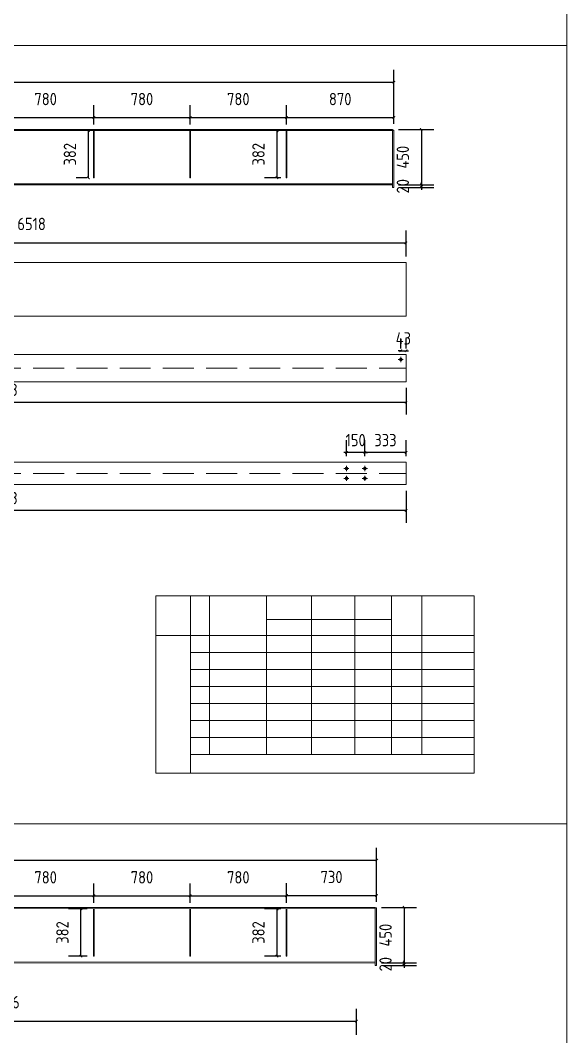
# Model space of a CAD drawing. Extents: x 485428 to 797698, y 56414 to 211814.
# Drawn here: x 793274 to 797698, y 134492 to 142719 of the extents above; entities that cross this region are included whole.
import ezdxf

# ---------------------------------------------------------------- set-up
doc = ezdxf.new("R2010")
doc.units = 0
doc.header["$LTSCALE"] = 1000
doc.header["$MEASUREMENT"] = 0
doc.linetypes.add('DASH', pattern=[0.35, 0.25, -0.1])
doc.layers.add('钢架', color=7, linetype='Continuous', lineweight=25)
doc.styles.get("Standard").update_dxf_attribs({"font": 'gbenor.shx', "bigfont": 'gbcbig.shx'})
doc.dimstyles.get("Standard").update_dxf_attribs({"dimscale": 100, "dimtxt": 2, "dimasz": 0.4, "dimexe": 0.5, "dimexo": 1, "dimgap": 0.5, "dimtad": 1, "dimdec": 0, "dimzin": 0, "dimdsep": 46, "dimtxsty": 'Standard', "dimblk": 'ARCHTICK', "dimcen": 0.09, "dimadec": 0, "dimazin": 0, "dimtfac": 1, "dimtdec": 0, "dimtix": 1, "dimtmove": 2, "dimatfit": 3, "dimfxl": 1, "dimtolj": 1, "dimtzin": 0, "dimarcsym": 0})

# ---------------------------------------------------------------- blocks, each defined once
blk = doc.blocks.new('_ArchTick')
at = {"color": 0, "linetype": 'ByBlock', "const_width": 0.4}
blk.add_lwpolyline([(-0.5, -0.5), (0.5, 0.5)], dxfattribs=at)
blk = doc.blocks.new('*D2917')
at = {"color": 3, "lineweight": -2}
for p, q in [((793089.3, 141876), (793089.3, 142031.5)), ((793869.3, 141876), (793869.3, 142031.5)), ((793089.3, 141931.5), (793869.3, 141931.5))]:
    blk.add_line(p, q, dxfattribs=at)
at = {"layer": 'Defpoints', "color": 0}
for p in [(793869.3, 141931.5), (793089.3, 141826), (793869.3, 141826)]:
    blk.add_point(p, dxfattribs=at)
at = {"color": 3, "lineweight": -2, "xscale": 20, "yscale": 20, "zscale": 20, "rotation": 180}
blk.add_blockref('_ArchTick', (793089.3, 141931.5), dxfattribs=at)
at = {"color": 3, "lineweight": -2, "xscale": 20, "yscale": 20, "zscale": 20}
blk.add_blockref('_ArchTick', (793869.3, 141931.5), dxfattribs=at)
at = {"color": 0, "lineweight": 15, "insert": (793479.3, 142081.5), "char_height": 100, "attachment_point": 5}
blk.add_mtext('\\A1;780', dxfattribs=at)
blk = doc.blocks.new('*D2918')
at = {"color": 3, "lineweight": -2}
for p, q in [((793869.3, 141876), (793869.3, 142031.5)), ((794649.3, 141876), (794649.3, 142031.5)), ((793869.3, 141931.5), (794649.3, 141931.5))]:
    blk.add_line(p, q, dxfattribs=at)
at = {"layer": 'Defpoints', "color": 0}
for p in [(794649.3, 141931.5), (793869.3, 141826), (794649.3, 141826)]:
    blk.add_point(p, dxfattribs=at)
at = {"color": 3, "lineweight": -2, "xscale": 20, "yscale": 20, "zscale": 20, "rotation": 180}
blk.add_blockref('_ArchTick', (793869.3, 141931.5), dxfattribs=at)
at = {"color": 3, "lineweight": -2, "xscale": 20, "yscale": 20, "zscale": 20}
blk.add_blockref('_ArchTick', (794649.3, 141931.5), dxfattribs=at)
at = {"color": 0, "lineweight": 15, "insert": (794259.3, 142081.5), "char_height": 100, "attachment_point": 5}
blk.add_mtext('\\A1;780', dxfattribs=at)
blk = doc.blocks.new('*D2919')
at = {"color": 3, "lineweight": -2}
for p, q in [((794649.3, 141876), (794649.3, 142031.5)), ((795429.3, 141876), (795429.3, 142031.5)), ((794649.3, 141931.5), (795429.3, 141931.5))]:
    blk.add_line(p, q, dxfattribs=at)
at = {"layer": 'Defpoints', "color": 0}
for p in [(795429.3, 141931.5), (794649.3, 141826), (795429.3, 141826)]:
    blk.add_point(p, dxfattribs=at)
at = {"color": 3, "lineweight": -2, "xscale": 20, "yscale": 20, "zscale": 20, "rotation": 180}
blk.add_blockref('_ArchTick', (794649.3, 141931.5), dxfattribs=at)
at = {"color": 3, "lineweight": -2, "xscale": 20, "yscale": 20, "zscale": 20}
blk.add_blockref('_ArchTick', (795429.3, 141931.5), dxfattribs=at)
at = {"color": 0, "lineweight": 15, "insert": (795039.3, 142081.5), "char_height": 100, "attachment_point": 5}
blk.add_mtext('\\A1;780', dxfattribs=at)
blk = doc.blocks.new('*D2920')
at = {"color": 3, "lineweight": -2}
for p, q in [((795429.3, 141876), (795429.3, 142031.5)), ((796299.3, 141881), (796299.3, 142031.5)), ((795429.3, 141931.5), (796299.3, 141931.5))]:
    blk.add_line(p, q, dxfattribs=at)
at = {"layer": 'Defpoints', "color": 0}
for p in [(796299.3, 141931.5), (795429.3, 141826), (796299.3, 141831)]:
    blk.add_point(p, dxfattribs=at)
at = {"color": 3, "lineweight": -2, "xscale": 20, "yscale": 20, "zscale": 20, "rotation": 180}
blk.add_blockref('_ArchTick', (795429.3, 141931.5), dxfattribs=at)
at = {"color": 3, "lineweight": -2, "xscale": 20, "yscale": 20, "zscale": 20}
blk.add_blockref('_ArchTick', (796299.3, 141931.5), dxfattribs=at)
at = {"color": 0, "lineweight": 15, "insert": (795864.3, 142081.5), "char_height": 100, "attachment_point": 5}
blk.add_mtext('\\A1;870', dxfattribs=at)
blk = doc.blocks.new('*D2922')
at = {"color": 3, "lineweight": -2}
for p, q in [((795382.3, 141826), (795252.3, 141826)), ((795352.3, 141826), (795352.3, 141444)), ((795382.3, 141444), (795252.3, 141444))]:
    blk.add_line(p, q, dxfattribs=at)
at = {"layer": 'Defpoints', "color": 0}
for p in [(795432.3, 141826), (795352.3, 141444), (795432.3, 141444)]:
    blk.add_point(p, dxfattribs=at)
at = {"color": 3, "lineweight": -2, "xscale": 20, "yscale": 20, "zscale": 20}
for p, rotation in [((795352.3, 141826), 90), ((795352.3, 141444), 270)]:
    blk.add_blockref('_ArchTick', p, dxfattribs=dict(at, rotation=rotation))
at = {"color": 0, "lineweight": 15, "insert": (795202.3, 141635), "char_height": 100, "attachment_point": 5, "rotation": 90}
blk.add_mtext('\\A1;382', dxfattribs=at)
blk = doc.blocks.new('*D2884')
at = {"color": 3, "lineweight": -2}
for p, q in [((789769.3, 141886), (789769.3, 142318.3)), ((796299.3, 141881), (796299.3, 142318.3)), ((789769.3, 142218.3), (796299.3, 142218.3))]:
    blk.add_line(p, q, dxfattribs=at)
at = {"layer": 'Defpoints', "color": 0}
for p in [(796299.3, 142218.3), (789769.3, 141836), (796299.3, 141831)]:
    blk.add_point(p, dxfattribs=at)
at = {"color": 3, "lineweight": -2, "xscale": 20, "yscale": 20, "zscale": 20, "rotation": 180}
blk.add_blockref('_ArchTick', (789769.3, 142218.3), dxfattribs=at)
at = {"color": 3, "lineweight": -2, "xscale": 20, "yscale": 20, "zscale": 20}
blk.add_blockref('_ArchTick', (796299.3, 142218.3), dxfattribs=at)
at = {"color": 0, "lineweight": 15, "insert": (793034.3, 142368.3), "char_height": 100, "attachment_point": 5}
blk.add_mtext('\\A1;6530', dxfattribs=at)
blk = doc.blocks.new('*D2898')
at = {"color": 3, "lineweight": -2}
for p, q in [((789879.3, 140807.4), (789879.3, 141017.1)), ((796397.3, 140807.4), (796397.3, 141017.1)), ((789879.3, 140917.1), (796397.3, 140917.1))]:
    blk.add_line(p, q, dxfattribs=at)
at = {"layer": 'Defpoints', "color": 0}
for p in [(796397.3, 140917.1), (789879.3, 140757.4), (796397.3, 140757.4)]:
    blk.add_point(p, dxfattribs=at)
at = {"color": 3, "lineweight": -2, "xscale": 20, "yscale": 20, "zscale": 20, "rotation": 180}
blk.add_blockref('_ArchTick', (789879.3, 140917.1), dxfattribs=at)
at = {"color": 3, "lineweight": -2, "xscale": 20, "yscale": 20, "zscale": 20}
blk.add_blockref('_ArchTick', (796397.3, 140917.1), dxfattribs=at)
at = {"color": 0, "lineweight": 15, "insert": (793138.3, 141070.4), "char_height": 100, "attachment_point": 5}
blk.add_mtext('\\A1;腹板、翼板 6518', dxfattribs=at)
blk = doc.blocks.new('*D2908')
at = {"color": 3, "lineweight": -2}
for p, q in [((796354.3, 140063.4), (796354.3, 140144.1)), ((796397.3, 140063.4), (796397.3, 140144.1)), ((796354.3, 140044.1), (796334.3, 140044.1)), ((796354.3, 140044.1), (796397.3, 140044.1)), ((796397.3, 140044.1), (796417.3, 140044.1))]:
    blk.add_line(p, q, dxfattribs=at)
at = {"layer": 'Defpoints', "color": 0}
for p in [(796397.3, 140044.1), (796354.3, 140013.4), (796397.3, 140013.4)]:
    blk.add_point(p, dxfattribs=at)
at = {"color": 3, "lineweight": -2, "xscale": 20, "yscale": 20, "zscale": 20}
blk.add_blockref('_ArchTick', (796354.3, 140044.1), dxfattribs=at)
at = {"color": 3, "lineweight": -2, "xscale": 20, "yscale": 20, "zscale": 20, "rotation": 180}
blk.add_blockref('_ArchTick', (796397.3, 140044.1), dxfattribs=at)
at = {"color": 0, "lineweight": 15, "insert": (796375.8, 140144.1), "char_height": 100, "attachment_point": 5}
blk.add_mtext('\\A1;43', dxfattribs=at)
blk = doc.blocks.new('*D2909')
at = {"color": 3, "lineweight": -2}
for p, q in [((789879.3, 139743.4), (789879.3, 139527.7)), ((796397.3, 139743.4), (796397.3, 139527.7)), ((789879.3, 139627.7), (796397.3, 139627.7))]:
    blk.add_line(p, q, dxfattribs=at)
at = {"layer": 'Defpoints', "color": 0}
for p in [(789879.3, 139793.4), (796397.3, 139793.4), (796397.3, 139627.7)]:
    blk.add_point(p, dxfattribs=at)
at = {"color": 3, "lineweight": -2, "xscale": 20, "yscale": 20, "zscale": 20, "rotation": 180}
blk.add_blockref('_ArchTick', (789879.3, 139627.7), dxfattribs=at)
at = {"color": 3, "lineweight": -2, "xscale": 20, "yscale": 20, "zscale": 20}
blk.add_blockref('_ArchTick', (796397.3, 139627.7), dxfattribs=at)
at = {"color": 0, "lineweight": 15, "insert": (793138.3, 139727.7), "char_height": 100, "attachment_point": 5}
blk.add_mtext('\\A1;6518', dxfattribs=at)
blk = doc.blocks.new('*D2910')
at = {"color": 3, "lineweight": -2}
for p, q in [((796064.3, 139191.2), (796064.3, 139320.7)), ((796397.3, 139191.2), (796397.3, 139320.7)), ((796397.3, 139220.7), (796064.3, 139220.7))]:
    blk.add_line(p, q, dxfattribs=at)
at = {"layer": 'Defpoints', "color": 0}
for p in [(796064.3, 139220.7), (796064.3, 139141.2), (796397.3, 139141.2)]:
    blk.add_point(p, dxfattribs=at)
at = {"color": 3, "lineweight": -2, "xscale": 20, "yscale": 20, "zscale": 20, "rotation": 180}
blk.add_blockref('_ArchTick', (796064.3, 139220.7), dxfattribs=at)
at = {"color": 3, "lineweight": -2, "xscale": 20, "yscale": 20, "zscale": 20}
blk.add_blockref('_ArchTick', (796397.3, 139220.7), dxfattribs=at)
at = {"color": 0, "lineweight": 15, "insert": (796230.8, 139320.7), "char_height": 100, "attachment_point": 5}
blk.add_mtext('\\A1;333', dxfattribs=at)
blk = doc.blocks.new('*D2892')
at = {"color": 3, "lineweight": -2}
for p, q in [((795914.3, 139191.2), (795914.3, 139320.7)), ((796064.3, 139191.2), (796064.3, 139320.7)), ((795914.3, 139220.7), (795894.3, 139220.7)), ((796064.3, 139220.7), (795914.3, 139220.7)), ((796064.3, 139220.7), (796084.3, 139220.7))]:
    blk.add_line(p, q, dxfattribs=at)
at = {"layer": 'Defpoints', "color": 0}
for p in [(795914.3, 139220.7), (795914.3, 139141.2), (796064.3, 139141.2)]:
    blk.add_point(p, dxfattribs=at)
at = {"color": 3, "lineweight": -2, "xscale": 20, "yscale": 20, "zscale": 20}
blk.add_blockref('_ArchTick', (795914.3, 139220.7), dxfattribs=at)
at = {"color": 3, "lineweight": -2, "xscale": 20, "yscale": 20, "zscale": 20, "rotation": 180}
blk.add_blockref('_ArchTick', (796064.3, 139220.7), dxfattribs=at)
at = {"color": 0, "lineweight": 15, "insert": (795989.3, 139320.7), "char_height": 100, "attachment_point": 5}
blk.add_mtext('\\A1;150', dxfattribs=at)
blk = doc.blocks.new('*D2911')
at = {"color": 3, "lineweight": -2}
for p, q in [((789879.3, 138911.2), (789879.3, 138651.4)), ((796397.3, 138911.2), (796397.3, 138651.4)), ((796397.3, 138751.4), (789879.3, 138751.4))]:
    blk.add_line(p, q, dxfattribs=at)
at = {"layer": 'Defpoints', "color": 0}
for p in [(789879.3, 138961.2), (796397.3, 138961.2), (789879.3, 138751.4)]:
    blk.add_point(p, dxfattribs=at)
at = {"color": 3, "lineweight": -2, "xscale": 20, "yscale": 20, "zscale": 20, "rotation": 180}
blk.add_blockref('_ArchTick', (789879.3, 138751.4), dxfattribs=at)
at = {"color": 3, "lineweight": -2, "xscale": 20, "yscale": 20, "zscale": 20}
blk.add_blockref('_ArchTick', (796397.3, 138751.4), dxfattribs=at)
at = {"color": 0, "lineweight": 15, "insert": (793138.3, 138851.4), "char_height": 100, "attachment_point": 5}
blk.add_mtext('\\A1;6518', dxfattribs=at)
blk = doc.blocks.new('*D2932')
at = {"color": 3, "lineweight": -2}
for p, q in [((793089.3, 135576), (793089.3, 135731.5)), ((793869.3, 135576), (793869.3, 135731.5)), ((793089.3, 135631.5), (793869.3, 135631.5))]:
    blk.add_line(p, q, dxfattribs=at)
at = {"layer": 'Defpoints', "color": 0}
for p in [(793869.3, 135631.5), (793089.3, 135526), (793869.3, 135526)]:
    blk.add_point(p, dxfattribs=at)
at = {"color": 3, "lineweight": -2, "xscale": 20, "yscale": 20, "zscale": 20, "rotation": 180}
blk.add_blockref('_ArchTick', (793089.3, 135631.5), dxfattribs=at)
at = {"color": 3, "lineweight": -2, "xscale": 20, "yscale": 20, "zscale": 20}
blk.add_blockref('_ArchTick', (793869.3, 135631.5), dxfattribs=at)
at = {"color": 0, "lineweight": 15, "insert": (793479.3, 135781.5), "char_height": 100, "attachment_point": 5}
blk.add_mtext('\\A1;780', dxfattribs=at)
blk = doc.blocks.new('*D2933')
at = {"color": 3, "lineweight": -2}
for p, q in [((793869.3, 135576), (793869.3, 135731.5)), ((794649.3, 135576), (794649.3, 135731.5)), ((793869.3, 135631.5), (794649.3, 135631.5))]:
    blk.add_line(p, q, dxfattribs=at)
at = {"layer": 'Defpoints', "color": 0}
for p in [(794649.3, 135631.5), (793869.3, 135526), (794649.3, 135526)]:
    blk.add_point(p, dxfattribs=at)
at = {"color": 3, "lineweight": -2, "xscale": 20, "yscale": 20, "zscale": 20, "rotation": 180}
blk.add_blockref('_ArchTick', (793869.3, 135631.5), dxfattribs=at)
at = {"color": 3, "lineweight": -2, "xscale": 20, "yscale": 20, "zscale": 20}
blk.add_blockref('_ArchTick', (794649.3, 135631.5), dxfattribs=at)
at = {"color": 0, "lineweight": 15, "insert": (794259.3, 135781.5), "char_height": 100, "attachment_point": 5}
blk.add_mtext('\\A1;780', dxfattribs=at)
blk = doc.blocks.new('*D2934')
at = {"color": 3, "lineweight": -2}
for p, q in [((794649.3, 135576), (794649.3, 135731.5)), ((795429.3, 135576), (795429.3, 135731.5)), ((794649.3, 135631.5), (795429.3, 135631.5))]:
    blk.add_line(p, q, dxfattribs=at)
at = {"layer": 'Defpoints', "color": 0}
for p in [(795429.3, 135631.5), (794649.3, 135526), (795429.3, 135526)]:
    blk.add_point(p, dxfattribs=at)
at = {"color": 3, "lineweight": -2, "xscale": 20, "yscale": 20, "zscale": 20, "rotation": 180}
blk.add_blockref('_ArchTick', (794649.3, 135631.5), dxfattribs=at)
at = {"color": 3, "lineweight": -2, "xscale": 20, "yscale": 20, "zscale": 20}
blk.add_blockref('_ArchTick', (795429.3, 135631.5), dxfattribs=at)
at = {"color": 0, "lineweight": 15, "insert": (795039.3, 135781.5), "char_height": 100, "attachment_point": 5}
blk.add_mtext('\\A1;780', dxfattribs=at)
blk = doc.blocks.new('*D2935')
at = {"color": 3, "lineweight": -2}
for p, q in [((795429.3, 135576), (795429.3, 135734.1)), ((796159.4, 135583.6), (796159.4, 135734.1)), ((795429.3, 135634.1), (796159.4, 135634.1))]:
    blk.add_line(p, q, dxfattribs=at)
at = {"layer": 'Defpoints', "color": 0}
for p in [(796159.4, 135634.1), (795429.3, 135526), (796159.4, 135533.6)]:
    blk.add_point(p, dxfattribs=at)
at = {"color": 3, "lineweight": -2, "xscale": 20, "yscale": 20, "zscale": 20, "rotation": 180}
blk.add_blockref('_ArchTick', (795429.3, 135634.1), dxfattribs=at)
at = {"color": 3, "lineweight": -2, "xscale": 20, "yscale": 20, "zscale": 20}
blk.add_blockref('_ArchTick', (796159.4, 135634.1), dxfattribs=at)
at = {"color": 0, "lineweight": 15, "insert": (795794.3, 135784.1), "char_height": 100, "attachment_point": 5}
blk.add_mtext('\\A1;730', dxfattribs=at)
blk = doc.blocks.new('*D2937')
at = {"color": 3, "lineweight": -2}
for p, q in [((795382.3, 135526), (795252.3, 135526)), ((795352.3, 135526), (795352.3, 135144)), ((795382.3, 135144), (795252.3, 135144))]:
    blk.add_line(p, q, dxfattribs=at)
at = {"layer": 'Defpoints', "color": 0}
for p in [(795432.3, 135526), (795352.3, 135144), (795432.3, 135144)]:
    blk.add_point(p, dxfattribs=at)
at = {"color": 3, "lineweight": -2, "xscale": 20, "yscale": 20, "zscale": 20}
for p, rotation in [((795352.3, 135526), 90), ((795352.3, 135144), 270)]:
    blk.add_blockref('_ArchTick', p, dxfattribs=dict(at, rotation=rotation))
at = {"color": 0, "lineweight": 15, "insert": (795202.3, 135335), "char_height": 100, "attachment_point": 5, "rotation": 90}
blk.add_mtext('\\A1;382', dxfattribs=at)
blk = doc.blocks.new('*D2923')
at = {"color": 3, "lineweight": -2}
for p, q in [((790019.3, 135581), (790019.3, 136020.9)), ((796159.4, 135583.6), (796159.4, 136020.9)), ((790019.3, 135920.9), (796159.4, 135920.9))]:
    blk.add_line(p, q, dxfattribs=at)
at = {"layer": 'Defpoints', "color": 0}
for p in [(796159.4, 135920.9), (790019.3, 135531), (796159.4, 135533.6)]:
    blk.add_point(p, dxfattribs=at)
at = {"color": 3, "lineweight": -2, "xscale": 20, "yscale": 20, "zscale": 20, "rotation": 180}
blk.add_blockref('_ArchTick', (790019.3, 135920.9), dxfattribs=at)
at = {"color": 3, "lineweight": -2, "xscale": 20, "yscale": 20, "zscale": 20}
blk.add_blockref('_ArchTick', (796159.4, 135920.9), dxfattribs=at)
at = {"color": 0, "lineweight": 15, "insert": (793089.3, 136070.9), "char_height": 100, "attachment_point": 5}
blk.add_mtext('\\A1;6140', dxfattribs=at)
blk = doc.blocks.new('*D2943')
at = {"color": 3, "lineweight": -2}
for p, q in [((789879.3, 134507.4), (789879.3, 134717.1)), ((795995.3, 134507.4), (795995.3, 134717.1)), ((789879.3, 134617.1), (795995.3, 134617.1))]:
    blk.add_line(p, q, dxfattribs=at)
at = {"layer": 'Defpoints', "color": 0}
for p in [(795995.3, 134617.1), (789879.3, 134457.4), (795995.3, 134457.4)]:
    blk.add_point(p, dxfattribs=at)
at = {"color": 3, "lineweight": -2, "xscale": 20, "yscale": 20, "zscale": 20, "rotation": 180}
blk.add_blockref('_ArchTick', (789879.3, 134617.1), dxfattribs=at)
at = {"color": 3, "lineweight": -2, "xscale": 20, "yscale": 20, "zscale": 20}
blk.add_blockref('_ArchTick', (795995.3, 134617.1), dxfattribs=at)
at = {"color": 0, "lineweight": 15, "insert": (792937.3, 134770.4), "char_height": 100, "attachment_point": 5}
blk.add_mtext('\\A1;腹板、翼板 6116', dxfattribs=at)
blk = doc.blocks.new('*D3022')
at = {"color": 3, "lineweight": -2}
for p, q in [((796337.3, 141836), (796621.4, 141836)), ((796521.4, 141836), (796521.4, 141386)), ((796337.3, 141386), (796621.4, 141386))]:
    blk.add_line(p, q, dxfattribs=at)
at = {"layer": 'Defpoints', "color": 0}
for p in [(796287.3, 141836), (796287.3, 141386), (796521.4, 141386)]:
    blk.add_point(p, dxfattribs=at)
at = {"color": 3, "lineweight": -2, "xscale": 20, "yscale": 20, "zscale": 20}
for p, rotation in [((796521.4, 141836), 90), ((796521.4, 141386), 270)]:
    blk.add_blockref('_ArchTick', p, dxfattribs=dict(at, rotation=rotation))
at = {"color": 0, "lineweight": 15, "insert": (796371.4, 141611), "char_height": 100, "attachment_point": 5, "rotation": 90}
blk.add_mtext('\\A1;450', dxfattribs=at)
blk = doc.blocks.new('*D3023')
at = {"color": 3, "lineweight": -2}
for p, q in [((796337.3, 141386), (796621.4, 141386)), ((796349.3, 141366), (796621.4, 141366)), ((796521.4, 141386), (796521.4, 141406)), ((796521.4, 141386), (796521.4, 141366)), ((796521.4, 141366), (796521.4, 141346))]:
    blk.add_line(p, q, dxfattribs=at)
at = {"layer": 'Defpoints', "color": 0}
for p in [(796287.3, 141386), (796299.3, 141366), (796521.4, 141366)]:
    blk.add_point(p, dxfattribs=at)
at = {"color": 3, "lineweight": -2, "xscale": 20, "yscale": 20, "zscale": 20}
for p, rotation in [((796521.4, 141386), 270), ((796521.4, 141366), 90)]:
    blk.add_blockref('_ArchTick', p, dxfattribs=dict(at, rotation=rotation))
at = {"color": 0, "lineweight": 15, "insert": (796371.4, 141376), "char_height": 100, "attachment_point": 5, "rotation": 90}
blk.add_mtext('\\A1;20', dxfattribs=at)
blk = doc.blocks.new('*D3024')
at = {"color": 3, "lineweight": -2}
for p, q in [((796197.4, 135538.6), (796481.4, 135538.6)), ((796381.4, 135538.6), (796381.4, 135088.6)), ((796197.4, 135088.6), (796481.4, 135088.6))]:
    blk.add_line(p, q, dxfattribs=at)
at = {"layer": 'Defpoints', "color": 0}
for p in [(796147.4, 135538.6), (796147.4, 135088.6), (796381.4, 135088.6)]:
    blk.add_point(p, dxfattribs=at)
at = {"color": 3, "lineweight": -2, "xscale": 20, "yscale": 20, "zscale": 20}
for p, rotation in [((796381.4, 135538.6), 90), ((796381.4, 135088.6), 270)]:
    blk.add_blockref('_ArchTick', p, dxfattribs=dict(at, rotation=rotation))
at = {"color": 0, "lineweight": 15, "insert": (796231.4, 135313.6), "char_height": 100, "attachment_point": 5, "rotation": 90}
blk.add_mtext('\\A1;450', dxfattribs=at)
blk = doc.blocks.new('*D3025')
at = {"color": 3, "lineweight": -2}
for p, q in [((796381.4, 135088.6), (796381.4, 135108.6)), ((796197.4, 135088.6), (796481.4, 135088.6)), ((796209.4, 135068.6), (796481.4, 135068.6)), ((796381.4, 135088.6), (796381.4, 135068.6)), ((796381.4, 135068.6), (796381.4, 135048.6))]:
    blk.add_line(p, q, dxfattribs=at)
at = {"layer": 'Defpoints', "color": 0}
for p in [(796147.4, 135088.6), (796159.4, 135068.6), (796381.4, 135068.6)]:
    blk.add_point(p, dxfattribs=at)
at = {"color": 3, "lineweight": -2, "xscale": 20, "yscale": 20, "zscale": 20}
for p, rotation in [((796381.4, 135088.6), 270), ((796381.4, 135068.6), 90)]:
    blk.add_blockref('_ArchTick', p, dxfattribs=dict(at, rotation=rotation))
at = {"color": 0, "lineweight": 15, "insert": (796231.4, 135078.6), "char_height": 100, "attachment_point": 5, "rotation": 90}
blk.add_mtext('\\A1;20', dxfattribs=at)
blk = doc.blocks.new('*D3276')
at = {"color": 3, "lineweight": -2}
for p, q in [((793816.3, 141826), (793725.5, 141826)), ((793825.5, 141444), (793825.5, 141826)), ((793816.3, 141444), (793725.5, 141444))]:
    blk.add_line(p, q, dxfattribs=at)
at = {"layer": 'Defpoints', "color": 0}
for p in [(793825.5, 141826), (793866.3, 141826), (793866.3, 141444)]:
    blk.add_point(p, dxfattribs=at)
at = {"color": 3, "lineweight": -2, "xscale": 20, "yscale": 20, "zscale": 20}
for p, rotation in [((793825.5, 141826), 90), ((793825.5, 141444), 270)]:
    blk.add_blockref('_ArchTick', p, dxfattribs=dict(at, rotation=rotation))
at = {"color": 0, "lineweight": 15, "insert": (793675.5, 141635), "char_height": 100, "attachment_point": 5, "rotation": 90}
blk.add_mtext('\\A1;382', dxfattribs=at)
blk = doc.blocks.new('*D3277')
at = {"color": 3, "lineweight": -2}
for p, q in [((793816.3, 135526), (793665.1, 135526)), ((793765.1, 135144), (793765.1, 135526)), ((793816.3, 135144), (793665.1, 135144))]:
    blk.add_line(p, q, dxfattribs=at)
at = {"layer": 'Defpoints', "color": 0}
for p in [(793765.1, 135526), (793866.3, 135526), (793866.3, 135144)]:
    blk.add_point(p, dxfattribs=at)
at = {"color": 3, "lineweight": -2, "xscale": 20, "yscale": 20, "zscale": 20}
for p, rotation in [((793765.1, 135526), 90), ((793765.1, 135144), 270)]:
    blk.add_blockref('_ArchTick', p, dxfattribs=dict(at, rotation=rotation))
at = {"color": 0, "lineweight": 15, "insert": (793615.1, 135335), "char_height": 100, "attachment_point": 5, "rotation": 90}
blk.add_mtext('\\A1;382', dxfattribs=at)

msp = doc.modelspace()

# ---------------------------------------------------------------- linework, layer by layer
at = {"lineweight": 15}
for p, q in [((789769.3, 141836), (796287.3, 141836)), ((789769.3, 141826), (796287.3, 141826)), ((793866.3, 141444), (793866.3, 141826)), ((793872.3, 141444), (793872.3, 141826)), ((794646.3, 141444), (794646.3, 141826)), ((794652.3, 141444), (794652.3, 141826)), ((795426.3, 141444), (795426.3, 141826)), ((795432.3, 141444), (795432.3, 141826)), ((796287.3, 141836), (796287.3, 141366)), ((796287.3, 141831), (796299.3, 141831)), ((796299.3, 141831), (796299.3, 141366)), ((793866.3, 141444), (793872.3, 141444)), ((794646.3, 141444), (794652.3, 141444)), ((795426.3, 141444), (795432.3, 141444)), ((796287.3, 141394), (789769.3, 141394)), ((796287.3, 141386), (789769.3, 141386)), ((796287.3, 141366), (796299.3, 141366)), ((789879.3, 140757.4), (796397.3, 140757.4)), ((796397.3, 140757.4), (796397.3, 140325.4)), ((796397.3, 140325.4), (789879.3, 140325.4)), ((789879.3, 140013.4), (796397.3, 140013.4)), ((796333.3, 139973.4), (796375.3, 139973.4)), ((796354.3, 139952.4), (796354.3, 139994.4)), ((796397.3, 140013.4), (796397.3, 139793.4)), ((796397.3, 139793.4), (789879.3, 139793.4)), ((789879.3, 139141.2), (796397.3, 139141.2)), ((796397.3, 139141.2), (796397.3, 138961.2)), ((795893.3, 139091.2), (795935.3, 139091.2)), ((795914.3, 139070.2), (795914.3, 139112.2)), ((796043.3, 139091.2), (796085.3, 139091.2)), ((796064.3, 139070.2), (796064.3, 139112.2)), ((796397.3, 138961.2), (789879.3, 138961.2)), ((795893.3, 139011.2), (795935.3, 139011.2)), ((795914.3, 138990.2), (795914.3, 139032.2)), ((796043.3, 139011.2), (796085.3, 139011.2)), ((796064.3, 138990.2), (796064.3, 139032.2)), ((795268.8, 137868), (795268.8, 138059.7)), ((795268.8, 138059.7), (795268.8, 136775.3)), ((795631, 138059.7), (795631, 136775.3)), ((796948.1, 138059.7), (796948.1, 136623.7)), ((790031.3, 135536), (796147.4, 135538.6)), ((790031.3, 135526), (796147.4, 135528.6)), ((793866.3, 135144), (793866.3, 135526)), ((793872.3, 135144), (793872.3, 135526)), ((794646.3, 135144), (794646.3, 135526)), ((794652.3, 135144), (794652.3, 135526)), ((795426.3, 135144), (795426.3, 135526)), ((795432.3, 135144), (795432.3, 135526)), ((796147.4, 135538.6), (796147.4, 135068.6)), ((796147.4, 135533.6), (796159.4, 135533.6)), ((796159.4, 135533.6), (796159.4, 135068.6)), ((796147.4, 135096.6), (790031.3, 135094)), ((793866.3, 135144), (793872.3, 135144)), ((794646.3, 135144), (794652.3, 135144)), ((795426.3, 135144), (795432.3, 135144)), ((796147.4, 135088.6), (790031.3, 135086)), ((796147.4, 135068.6), (796159.4, 135068.6))]:
    msp.add_line(p, q, dxfattribs=at)
at = {"color": 1, "lineweight": 15}
for p, q in [((793869.3, 141444), (793869.3, 141826)), ((794649.3, 141444), (794649.3, 141826)), ((795429.3, 141444), (795429.3, 141826)), ((794371.4, 138059.7), (794371.4, 136623.7)), ((794650.9, 136623.7), (794650.9, 138059.7)), ((793869.3, 135144), (793869.3, 135526)), ((794649.3, 135144), (794649.3, 135526)), ((795429.3, 135144), (795429.3, 135526))]:
    msp.add_line(p, q, dxfattribs=at)
at = {"color": 1, "linetype": 'DASH', "lineweight": 15}
for p, q in [((789879.3, 139903.4), (796397.3, 139903.4)), ((789879.3, 139051.2), (796397.3, 139051.2))]:
    msp.add_line(p, q, dxfattribs=at)
at = {"lineweight": 15}
for points in [[(788788.1, 148814.2), (797698.1, 148814.2), (797698.1, 142514.2), (788788.1, 142514.2)], [(788788.1, 142514.2), (797698.1, 142514.2), (797698.1, 136214.2), (788788.1, 136214.2)], [(788788.1, 136214.2), (797698.1, 136214.2), (797698.1, 129914.2), (788788.1, 129914.2)]]:
    msp.add_lwpolyline(points, close=True, dxfattribs=at)
for centre in [(796354.3, 139973.4), (795914.3, 139091.2), (796064.3, 139091.2), (795914.3, 139011.2), (796064.3, 139011.2)]:
    msp.add_circle(centre, 11, dxfattribs=at)
at = {"layer": '钢架', "lineweight": 15}
for p, q in [((794371.4, 138059.7), (796948.1, 138059.7)), ((794807, 138059.7), (794807, 136775.3)), ((795981.5, 138059.7), (795981.5, 136775.3)), ((796278.5, 138059.7), (796278.5, 136775.3)), ((796526.1, 138059.7), (796526.1, 136775.3)), ((795268.8, 137868), (796278.5, 137868)), ((794371.4, 137739.3), (796948.1, 137739.3)), ((794650.9, 137601.6), (796948.1, 137601.6)), ((794650.9, 137463.8), (796948.1, 137463.8)), ((794650.9, 137326.1), (796948.1, 137326.1)), ((794650.9, 137326.1), (796948.1, 137326.1)), ((794650.9, 137188.4), (796948.1, 137188.4)), ((794650.9, 137050.7), (796948.1, 137050.7)), ((794650.9, 136913), (796948.1, 136913)), ((794650.9, 136775.3), (796948.1, 136775.3)), ((794371.4, 136623.7), (796948.1, 136623.7))]:
    msp.add_line(p, q, dxfattribs=at)

# ---------------------------------------------------------------- dimensions: what is measured, and where the dimension line sits
at = {"lineweight": 15}
for base, p1, p2, override, picture, middle in [((796299.3, 142218.3), (789769.3, 141836), (796299.3, 141831), {"dimtxt": 1, "dimasz": 0.2, "dimexe": 1, "dimexo": 0.5, "dimgap": 1, "dimclrd": 3, "dimclre": 3}, '*D2884', (793034.3, 142368.3)), ((793869.3, 141931.5), (793089.3, 141826), (793869.3, 141826), {"dimtxt": 1, "dimasz": 0.2, "dimexe": 1, "dimexo": 0.5, "dimgap": 1, "dimclrd": 3, "dimclre": 3}, '*D2917', (793479.3, 142081.5)), ((794649.3, 141931.5), (793869.3, 141826), (794649.3, 141826), {"dimtxt": 1, "dimasz": 0.2, "dimexe": 1, "dimexo": 0.5, "dimgap": 1, "dimclrd": 3, "dimclre": 3}, '*D2918', (794259.3, 142081.5)), ((795429.3, 141931.5), (794649.3, 141826), (795429.3, 141826), {"dimtxt": 1, "dimasz": 0.2, "dimexe": 1, "dimexo": 0.5, "dimgap": 1, "dimclrd": 3, "dimclre": 3}, '*D2919', (795039.3, 142081.5)), ((796299.3, 141931.5), (795429.3, 141826), (796299.3, 141831), {"dimtxt": 1, "dimasz": 0.2, "dimexe": 1, "dimexo": 0.5, "dimgap": 1, "dimclrd": 3, "dimclre": 3}, '*D2920', (795864.3, 142081.5)), ((796397.3, 140044.1), (796354.3, 140013.4), (796397.3, 140013.4), {"dimtxt": 1, "dimasz": 0.2, "dimexe": 1, "dimexo": 0.5, "dimgap": 0.5, "dimclrd": 3, "dimclre": 3}, '*D2908', (796375.8, 140144.1)), ((795914.3, 139220.7), (796064.3, 139141.2), (795914.3, 139141.2), {"dimtxt": 1, "dimasz": 0.2, "dimexe": 1, "dimexo": 0.5, "dimgap": 0.5, "dimclrd": 3, "dimclre": 3}, '*D2892', (795989.3, 139320.7)), ((796064.3, 139220.7), (796397.3, 139141.2), (796064.3, 139141.2), {"dimtxt": 1, "dimasz": 0.2, "dimexe": 1, "dimexo": 0.5, "dimgap": 0.5, "dimclrd": 3, "dimclre": 3}, '*D2910', (796230.8, 139320.7)), ((796159.4, 135920.9), (790019.3, 135531), (796159.4, 135533.6), {"dimtxt": 1, "dimasz": 0.2, "dimexe": 1, "dimexo": 0.5, "dimgap": 1, "dimclrd": 3, "dimclre": 3}, '*D2923', (793089.3, 136070.9)), ((793869.3, 135631.5), (793089.3, 135526), (793869.3, 135526), {"dimtxt": 1, "dimasz": 0.2, "dimexe": 1, "dimexo": 0.5, "dimgap": 1, "dimclrd": 3, "dimclre": 3}, '*D2932', (793479.3, 135781.5)), ((794649.3, 135631.5), (793869.3, 135526), (794649.3, 135526), {"dimtxt": 1, "dimasz": 0.2, "dimexe": 1, "dimexo": 0.5, "dimgap": 1, "dimclrd": 3, "dimclre": 3}, '*D2933', (794259.3, 135781.5)), ((795429.3, 135631.5), (794649.3, 135526), (795429.3, 135526), {"dimtxt": 1, "dimasz": 0.2, "dimexe": 1, "dimexo": 0.5, "dimgap": 1, "dimclrd": 3, "dimclre": 3}, '*D2934', (795039.3, 135781.5)), ((796159.4, 135634.1), (795429.3, 135526), (796159.4, 135533.6), {"dimtxt": 1, "dimasz": 0.2, "dimexe": 1, "dimexo": 0.5, "dimgap": 1, "dimclrd": 3, "dimclre": 3}, '*D2935', (795794.3, 135784.1))]:
    dim = msp.add_linear_dim(base=base, p1=p1, p2=p2, dimstyle='Standard', override=override, dxfattribs=at)
    dim.commit()
    dim.dimension.update_dxf_attribs({"geometry": picture, "text_midpoint": middle})
for p1, p2, distance, override, picture, middle in [((793866.3, 141444), (793866.3, 141826), 40.8, {"dimtxt": 1, "dimasz": 0.2, "dimexe": 1, "dimexo": 0.5, "dimgap": 1, "dimclrd": 3, "dimclre": 3}, '*D3276', (793675.5, 141635)), ((789879.3, 139793.4), (796397.3, 139793.4), -165.7, {"dimtxt": 1, "dimasz": 0.2, "dimexe": 1, "dimexo": 0.5, "dimgap": 0.5, "dimclrd": 3, "dimclre": 3}, '*D2909', (793138.3, 139727.7)), ((796397.3, 138961.2), (789879.3, 138961.2), 209.8, {"dimtxt": 1, "dimasz": 0.2, "dimexe": 1, "dimexo": 0.5, "dimgap": 0.5, "dimclrd": 3, "dimclre": 3}, '*D2911', (793138.3, 138851.4)), ((793866.3, 135144), (793866.3, 135526), 101.3, {"dimtxt": 1, "dimasz": 0.2, "dimexe": 1, "dimexo": 0.5, "dimgap": 1, "dimclrd": 3, "dimclre": 3}, '*D3277', (793615.1, 135335))]:
    dim = msp.add_aligned_dim(p1=p1, p2=p2, distance=distance, dimstyle='Standard', override=override, dxfattribs=at)
    dim.commit()
    dim.dimension.update_dxf_attribs({"geometry": picture, "text_midpoint": middle})
for base, p1, p2, picture, middle in [((795352.3, 141444), (795432.3, 141826), (795432.3, 141444), '*D2922', (795202.3, 141635)), ((796521.4, 141386), (796287.3, 141836), (796287.3, 141386), '*D3022', (796371.4, 141611)), ((796521.4, 141366), (796287.3, 141386), (796299.3, 141366), '*D3023', (796371.4, 141376)), ((795352.3, 135144), (795432.3, 135526), (795432.3, 135144), '*D2937', (795202.3, 135335)), ((796381.4, 135088.6), (796147.4, 135538.6), (796147.4, 135088.6), '*D3024', (796231.4, 135313.6)), ((796381.4, 135068.6), (796147.4, 135088.6), (796159.4, 135068.6), '*D3025', (796231.4, 135078.6))]:
    dim = msp.add_linear_dim(base=base, p1=p1, p2=p2, angle=90, dimstyle='Standard', override={"dimtxt": 1, "dimasz": 0.2, "dimexe": 1, "dimexo": 0.5, "dimgap": 1, "dimclrd": 3, "dimclre": 3}, dxfattribs=at)
    dim.commit()
    dim.dimension.update_dxf_attribs({"geometry": picture, "text_midpoint": middle})
for p1, p2, text, picture, middle in [((789879.3, 140757.4), (796397.3, 140757.4), '腹板、翼板 6518', '*D2898', (793138.3, 141070.4)), ((789879.3, 134457.4), (795995.3, 134457.4), '腹板、翼板 6116', '*D2943', (792937.3, 134770.4))]:
    dim = msp.add_aligned_dim(p1=p1, p2=p2, distance=159.7, text=text, dimstyle='Standard', override={"dimtxt": 1, "dimasz": 0.2, "dimexe": 1, "dimexo": 0.5, "dimgap": 1, "dimclrd": 3, "dimclre": 3}, dxfattribs=at)
    dim.commit()
    dim.dimension.update_dxf_attribs({"geometry": picture, "text_midpoint": middle})

doc.saveas('drawing.dxf')
